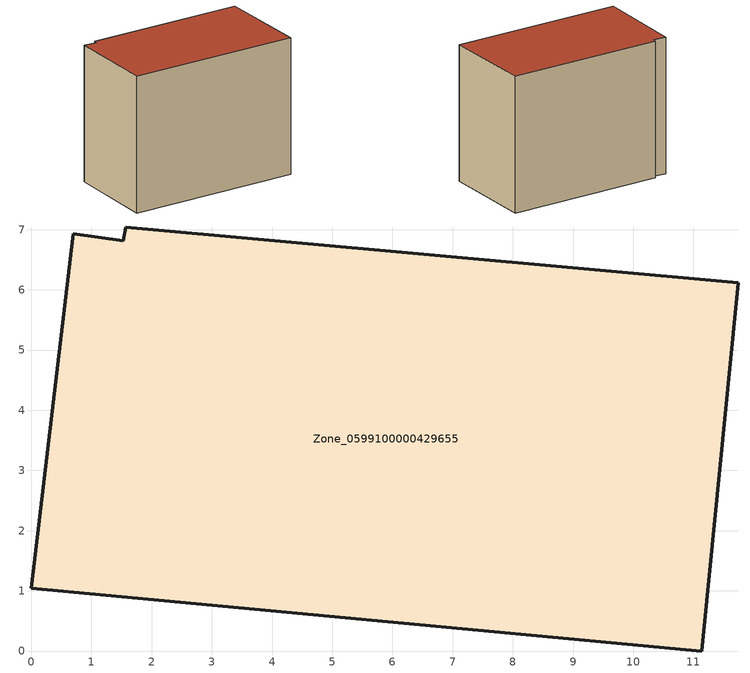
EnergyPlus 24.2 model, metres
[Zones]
Zone_0599100000429655
 floor ground (C_G): 1.53,6.81 1.57,7.04 11.74,6.12 11.14,0 0,1.04 0.69,6.93 z0
 wall outside (C_F): 0,1.04 11.14,0 11.74,6.12 1.57,7.04 1.53,6.81 0.69,6.93 0,1.04 z0:8.93
 roof outside (C_R): 1.57,7.04 1.53,6.81 0.69,6.93 0,1.04 11.14,0 11.74,6.12 z8.93
[BUILDING]
Pand.0599100000429655: North Axis=0; Terrain=City; Loads Convergence Tolerance Value=0.04; Temperature Convergence Tolerance Value=0.4; Solar Distribution=FullExterior; Maximum Number of Warmup Days=25; Minimum Number of Warmup Days=1
[Site:Location]
Rotterdam.The.Hague.AP_ZH_NLD Design_Conditions: Latitude=51.96; Longitude=4.45; Time Zone=1; Elevation=-4.5
[SITE:GROUNDTEMPERATURE:BUILDINGSURFACE]
18, 18, 18, 18, 18, 18, 18, 18, 18, 18, 18, 18
[MATERIAL] Thermal Absorptance=0.9; Solar Absorptance=0.7; Visible Absorptance=0.7
Name | Roughness | Thickness | Conductivity | Density | Specific Heat
G.TC.2006-2014 | MediumSmooth | 0.15 | 0.06 | 540 | 1210
F.TC.2006-2014 | Rough | 0.3 | 0.12 | 1920 | 840
R.TC.2006-2014 | MediumRough | 0.2 | 0.08 | 1500 | 1000
[CONSTRUCTION]
C_G: G.TC.2006-2014
C_F: F.TC.2006-2014
C_R: R.TC.2006-2014
[ZONE]
Zone_0599100000429655: Type=1; Multiplier=1; Ceiling Height=Autocalculate; Volume=Autocalculate; Floor Area=autocalculate; Part of Total Floor Area=Yes
[ZONEINFILTRATION:DESIGNFLOWRATE]
Infil_Zone_0599100000429655: Zone or ZoneList or Space or SpaceList=Zone_0599100000429655; Schedule=AlwaysOn; Design Flow Rate Calculation Method=Flow/Area; Flow Rate per Floor Area=0.0015; Constant Term Coefficient=1; Temperature Term Coefficient=0; Velocity Term Coefficient=0; Velocity Squared Term Coefficient=0
[HVACTEMPLATE:ZONE:IDEALLOADSAIRSYSTEM]
Zone_0599100000429655: Maximum Heating Supply Air Temperature=50; Minimum Cooling Supply Air Temperature=13; Maximum Heating Supply Air Humidity Ratio=0.0156; Minimum Cooling Supply Air Humidity Ratio=0.0077; Heating Limit=NoLimit; Cooling Limit=NoLimit; Dehumidification Control Type=ConstantSensibleHeatRatio; Cooling Sensible Heat Ratio=0.7; Dehumidification Setpoint=60; Humidification Control Type=None; Humidification Setpoint=30; Outdoor Air Method=None; Outdoor Air Flow Rate per Person=0.00944; Outdoor Air Flow Rate per Zone Floor Area=0; Outdoor Air Flow Rate per Zone=0; Demand Controlled Ventilation Type=None; Outdoor Air Economizer Type=NoEconomizer; Heat Recovery Type=None; Sensible Heat Recovery Effectiveness=0.7; Latent Heat Recovery Effectiveness=0.65
[ZONECONTROL:THERMOSTAT]
ThermostatControl_Zone_0599100000429655: Zone or ZoneList=Zone_0599100000429655; Control Type Schedule=DualSetpointControlType; Control 1=Thermostat_Zone_0599100000429655; Temperature Difference Between Cutout And Setpoint=0
[THERMOSTATSETPOINT:DUALSETPOINT]
Thermostat_Zone_0599100000429655: Heating Setpoint Temperature Schedule=HeatingSetpoint_Zone_0599100000429655; Cooling Setpoint Temperature Schedule=CoolingSetpoint_Zone_0599100000429655
[SCHEDULE:COMPACT]
HeatingSetpoint_Zone_0599100000429655: Through: 12/31, For: AllDays, Until: 24:00, 21
CoolingSetpoint_Zone_0599100000429655: Through: 12/31, For: AllDays, Until: 24:00, 24
DualSetpointControlType: Through: 12/31, For: AllDays, Until: 24:00, 4
AlwaysOn: Through: 12/31, For: AllDays, Until: 24:00, 1
